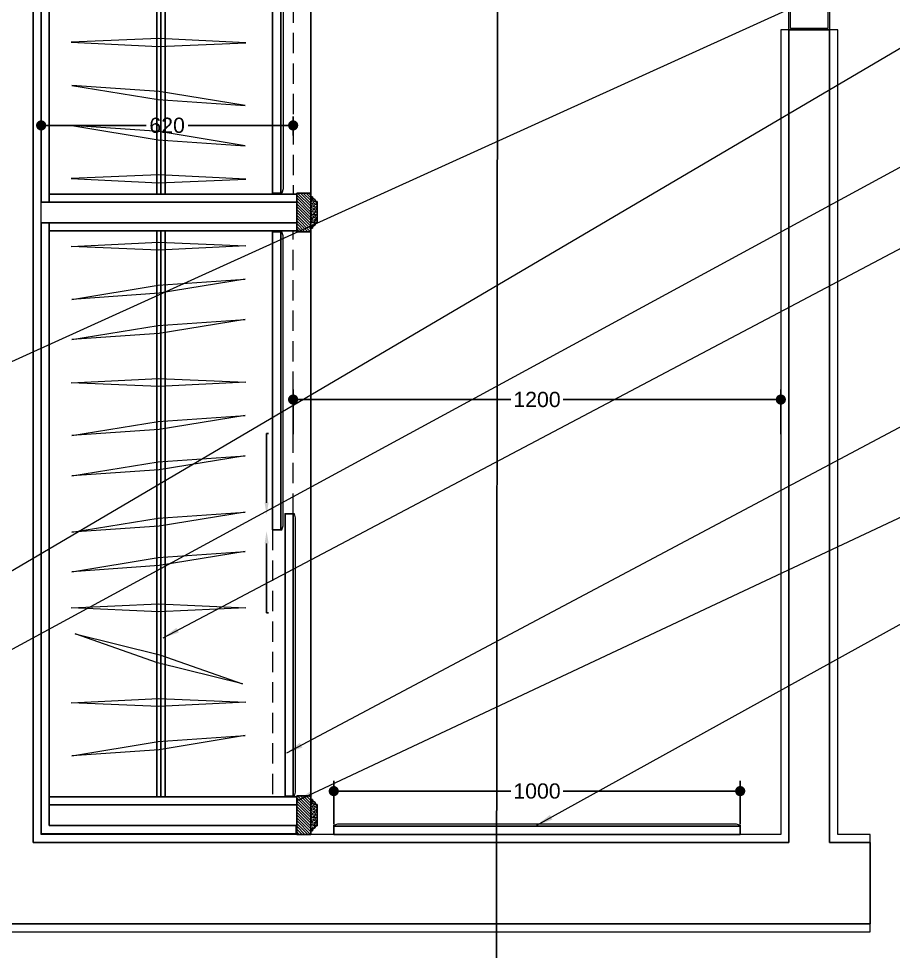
# Model space of a CAD drawing. Header units: inches. Extents: x -12478 to 399182, y -23212 to 525552.
# Drawn here: x 53596 to 55749, y -10132 to -7836 of the extents above; entities that cross this region are included whole.
import ezdxf
from ezdxf import colors
from ezdxf.entities.mleader import LeaderData, LeaderLine
from ezdxf.math import Vec2, Vec3

# ---------------------------------------------------------------- set-up
doc = ezdxf.new("R2010")
doc.units = ezdxf.units.IN
doc.header["$LTSCALE"] = 1000
doc.header["$MEASUREMENT"] = 0
for name, pattern in [('ACAD_ISO04W100', [30, 24, -3, 0, -3]), ('CENTER', [2, 1.25, -0.25, 0.25, -0.25]), ('HIDDEN', [0.375, 0.25, -0.125]), ('HIDDEN2', [0.1875, 0.125, -0.0625])]:
    doc.linetypes.add(name, pattern=pattern)
for name, color, linetype, lineweight in [('06 Menuiserie Coupe', 113, 'Continuous', 25), ('10 Décors et Achures', 54, 'Continuous', 5), ('A-DOOR', 134, 'Continuous', 18), ('A-WALL-TILE', 8, 'Continuous', 9), ('Built-in', 253, 'HIDDEN', 0), ('CQ Furniture', 190, 'Continuous', 0), ('Glass-Mirror', 4, 'Continuous', 0), ('ID-NOTES', 3, 'Continuous', 0), ('WOOD-HID', 8, 'HIDDEN', 18)]:
    doc.layers.add(name, color=color, linetype=linetype, lineweight=lineweight)
for name, color, linetype in [('8', 8, 'Continuous'), ('A-WALL', 7, 'Continuous'), ('CQ SPOT DETAILS', 40, 'Continuous'), ('Layer1', 1, 'Continuous'), ('WOOD 01', 34, 'Continuous')]:
    doc.layers.add(name, color=color, linetype=linetype)
doc.styles.get("Standard").update_dxf_attribs({"font": 'arial.ttf'})
doc.styles.add('ZZ-Dim All', font='romans.shx', dxfattribs={"width": 0.8})
doc.dimstyles.new('chester 25', dxfattribs={"dimscale": 0.25, "dimtxt": 150, "dimasz": 100, "dimexe": 100, "dimexo": 20, "dimgap": 40, "dimtad": 0, "dimdec": 0, "dimzin": 0, "dimdsep": 46, "dimtxsty": 'Standard', "dimblk": 'DOT', "dimcen": 100, "dimclrd": 1, "dimclre": 1, "dimclrt": 3, "dimadec": 0, "dimazin": 0, "dimtfac": 1, "dimtdec": 0, "dimtofl": 0, "dimtmove": 0, "dimatfit": 3, "dimfxl": 1, "dimtolj": 1, "dimtzin": 0, "dimlwd": -1, "dimarcsym": 0})
doc.dimstyles.new('DIM 0200', dxfattribs={"dimscale": 200, "dimtxt": 1, "dimasz": 0.8, "dimexe": 0.5, "dimexo": 1, "dimgap": 0.4, "dimtad": 1, "dimdec": 0, "dimrnd": 10, "dimdsep": 46, "dimtxsty": 'ZZ-Dim All', "dimblk1": 'ARCHTICK', "dimblk2": 'ARCHTICK', "dimsah": 1, "dimcen": 1, "dimdle": 0.5, "dimclrd": 256, "dimclre": 256, "dimclrt": 256, "dimadec": 0, "dimazin": 2, "dimtfac": 1, "dimtdec": 0, "dimtix": 1, "dimtmove": 2, "dimatfit": 2, "dimfxl": 1, "dimfxlon": 1, "dimtolj": 1, "dimtzin": 0, "dimlwd": -1, "dimlwe": -1, "dimarcsym": 0})

# ---------------------------------------------------------------- blocks, each defined once
blk = doc.blocks.new('_ARCHTICK')
at = {"color": 0, "linetype": 'ByBlock', "const_width": 0.15}
blk.add_lwpolyline([(-0.5, -0.5), (0.5, 0.5)], dxfattribs=at)
blk = doc.blocks.new('*U120')
for p, q in [((350, 1000), (350, 200)), ((400, 1000), (350, 1000)), ((350, 1000), (400, 1000)), ((354, 996), (354, 204)), ((354, 996), (396, 996)), ((396, 204), (396, 996)), ((400, 200), (400, 1000)), ((400, 1000), (400, 1000)), ((354, 876), (396, 876)), ((350, 200), (400, 200))]:
    blk.add_line(p, q)
at = {"color": 253, "linetype": 'HIDDEN2'}
for p, q in [((380, 160), (-380, 160)), ((-380, 100), (380, 100))]:
    blk.add_line(p, q, dxfattribs=at)
at = {"flags": 128}
for points in [[(396, 876), (354, 876), (354, 996), (396, 996)], [(396, 204), (354, 204), (354, 324), (396, 324)]]:
    blk.add_lwpolyline(points, close=True, dxfattribs=at)
for points in [[(350, 950), (350, 880), (340, 890), (340, 940)], [(400, 950), (400, 880), (410, 890), (410, 940)], [(330.7, 925), (305, 925), (305, 905), (330.7, 905)], [(337, 940), (332, 940), (332, 890), (337, 890)], [(413, 940), (418, 940), (418, 890), (413, 890)], [(419.3, 925), (445, 925), (445, 905), (419.3, 905)], [(-450, 200), (-400, 200), (-400, 160), (-380, 160), (-380, 100), (-450, 100)], [(-446, 196), (-404, 196), (-404, 156), (-384, 156), (-384, 104), (-446, 104)], [(450, 200), (400, 200), (400, 160), (380, 160), (380, 100), (450, 100)], [(446, 196), (404, 196), (404, 156), (384, 156), (384, 104), (446, 104)]]:
    blk.add_lwpolyline(points, close=True)
for points in [[(305, 936), (305, 824, -0.414214), (301, 820), (289, 820, -0.414214), (285, 824), (285, 936, -0.414214), (289, 940), (301, 940, -0.414214)], [(445, 936), (445, 824, 0.414214), (449, 820), (461, 820, 0.414214), (465, 824), (465, 936, 0.414214), (461, 940), (449, 940, 0.414214)]]:
    blk.add_lwpolyline(points, format="xyb", close=True)
at = {"linetype": 'CENTER', "ltscale": 0.4}
blk.add_arc((402.3, 199.4), 802.3, 93.7386, 179.9566, dxfattribs=at)
blk = doc.blocks.new('_Dot')
at = {"color": 0, "linetype": 'ByBlock', "lineweight": -2}
blk.add_line((-0.5, 0), (-1, 0), dxfattribs=at)
at = {"color": 0, "linetype": 'ByBlock', "const_width": 0.5}
blk.add_lwpolyline([(-0.25, 0, 1), (0.25, 0, 1)], format="xyb", close=True, dxfattribs=at)
blk = doc.blocks.new('*D686')
at = {"layer": '8', "color": 1, "lineweight": -2, "transparency": 16777216}
for p, q in [((54271.7, -8859.2), (54271.7, -8748.8)), ((55471.7, -8859.2), (55471.7, -8748.8))]:
    blk.add_line(p, q, dxfattribs=at)
at = {"layer": '8', "color": 1, "transparency": 16777216}
for p, q in [((54296.7, -8773.8), (54807.5, -8773.8)), ((55446.7, -8773.8), (54935.8, -8773.8))]:
    blk.add_line(p, q, dxfattribs=at)
at = {"layer": 'Defpoints', "color": 0, "transparency": 16777216}
for p in [(54271.7, -8773.8), (54271.7, -8864.2, 0), (55471.7, -8864.2, 0)]:
    blk.add_point(p, dxfattribs=at)
at = {"layer": '8', "color": 1, "transparency": 16777216, "xscale": 25, "yscale": 25, "zscale": 25, "rotation": 180}
blk.add_blockref('_Dot', (54271.7, -8773.8), dxfattribs=at)
at = {"layer": '8', "color": 1, "transparency": 16777216, "xscale": 25, "yscale": 25, "zscale": 25}
blk.add_blockref('_Dot', (55471.7, -8773.8), dxfattribs=at)
at = {"layer": '8', "color": 3, "transparency": 16777216, "insert": (54871.7, -8773.8), "char_height": 37.5, "attachment_point": 5}
blk.add_mtext('\\A1;1200', dxfattribs=at)
blk = doc.blocks.new('*D687')
at = {"layer": '8', "color": 1, "lineweight": -2, "transparency": 16777216}
for p, q in [((54371.7, -9819.4), (54371.7, -9712.7)), ((55371.7, -9819.4), (55371.7, -9712.7))]:
    blk.add_line(p, q, dxfattribs=at)
at = {"layer": '8', "color": 1, "transparency": 16777216}
for p, q in [((54396.7, -9737.7), (54807.5, -9737.7)), ((55346.7, -9737.7), (54935.9, -9737.7))]:
    blk.add_line(p, q, dxfattribs=at)
at = {"layer": 'Defpoints', "color": 0, "transparency": 16777216}
for p in [(54371.7, -9737.7), (54371.7, -9824.4, 0), (55371.7, -9824.4, 0)]:
    blk.add_point(p, dxfattribs=at)
at = {"layer": '8', "color": 1, "transparency": 16777216, "xscale": 25, "yscale": 25, "zscale": 25, "rotation": 180}
blk.add_blockref('_Dot', (54371.7, -9737.7), dxfattribs=at)
at = {"layer": '8', "color": 1, "transparency": 16777216, "xscale": 25, "yscale": 25, "zscale": 25}
blk.add_blockref('_Dot', (55371.7, -9737.7), dxfattribs=at)
at = {"layer": '8', "color": 3, "transparency": 16777216, "insert": (54871.7, -9737.7), "char_height": 37.5, "attachment_point": 5}
blk.add_mtext('\\A1;1000', dxfattribs=at)
blk = doc.blocks.new('*D688')
at = {"layer": '8', "color": 1, "lineweight": -2, "transparency": 16777216}
for p, q in [((53651.7, -8076.6), (53651.7, -8123.9)), ((54271.7, -8076.6), (54271.7, -8123.9))]:
    blk.add_line(p, q, dxfattribs=at)
at = {"layer": '8', "color": 1, "transparency": 16777216}
for p, q in [((53676.7, -8098.9), (53910.2, -8098.9)), ((54246.7, -8098.9), (54013.2, -8098.9))]:
    blk.add_line(p, q, dxfattribs=at)
at = {"layer": 'Defpoints', "color": 0, "transparency": 16777216}
for p in [(53651.7, -8071.6, 0), (54271.7, -8071.6, 0), (54271.7, -8098.9)]:
    blk.add_point(p, dxfattribs=at)
at = {"layer": '8', "color": 1, "transparency": 16777216, "xscale": 25, "yscale": 25, "zscale": 25, "rotation": 180}
blk.add_blockref('_Dot', (53651.7, -8098.9), dxfattribs=at)
at = {"layer": '8', "color": 1, "transparency": 16777216, "xscale": 25, "yscale": 25, "zscale": 25}
blk.add_blockref('_Dot', (54271.7, -8098.9), dxfattribs=at)
at = {"layer": '8', "color": 3, "transparency": 16777216, "insert": (53961.7, -8098.9), "char_height": 37.5, "attachment_point": 5}
blk.add_mtext('\\A1;620', dxfattribs=at)

msp = doc.modelspace()

# ---------------------------------------------------------------- hatches: boundary and pattern name
at = {"layer": '10 Décors et Achures'}
h = msp.add_hatch(dxfattribs=at)
h.set_pattern_fill('JIS_WOOD', color=256, scale=7, style=0)
h.set_pattern_definition([(135, (-65990.9042, -22098.221), (3.5, 3.5), [])])
h.paths.add_polyline_path([(54280.5, -8360.7), (54315, -8360.7), (54315, -8265.7), (54280.5, -8265.7)])
at = {"layer": '10 Décors et Achures', "lineweight": 5}
h = msp.add_hatch(dxfattribs=at)
h.set_pattern_fill('AR-SAND', color=256, scale=0.1, style=0)
h.set_pattern_definition([(142.5, (-65990.9042, -22092.0688), (0.16000313, 4.89413237), [0, -3.8608, 0, -4.318, 0, -4.1275]), (172.5, (-65990.904, -22092.069), (-4.49523283, 7.168251), [0, -2.0828, 0, -3.4798, 0, -1.3335]), (212.5, (-65987.78, -22092.069), (-7.9099237, 0.01437185), [0, -1.27, 0, -4.572, 0, -5.969]), (222.5, (-65987.78, -22092.069), (-7.63556452, 2.22929323), [0, -0.635, 0, -2.9972, 0, -3.429])])
edge = h.paths.add_edge_path()
edge.add_line((54330.5, -8339.6), (54326.5, -8339.6))
edge.add_spline(control_points=[(54326.5, -8339.6), (54326.5, -8340.7), (54326.5, -8342.6), (54324.7, -8345.2), (54322.1, -8346), (54320, -8347.5), (54319.6, -8349.7), (54319.5, -8350.9), (54319.5, -8351.6)], knot_values=[0, 0, 0, 0, 3.233157, 5.688616, 8.768505, 11.353074, 13.021988, 15.095943, 15.095943, 15.095943, 15.095943], degree=3, periodic=0)
edge.add_line((54319.5, -8351.6), (54315.5, -8351.6))
edge.add_line((54315.5, -8351.6), (54315.5, -8274.6))
edge.add_line((54315.5, -8274.6), (54319.5, -8274.6))
edge.add_spline(control_points=[(54319.5, -8274.6), (54319.5, -8275.3), (54319.6, -8276.5), (54320, -8278.7), (54322.1, -8280.2), (54324.7, -8281), (54326.5, -8283.6), (54326.5, -8285.5), (54326.5, -8286.6)], knot_values=[0, 0, 0, 0, 2.073955, 3.742869, 6.327438, 9.407326, 11.862786, 15.095943, 15.095943, 15.095943, 15.095943], degree=3, periodic=0)
edge.add_line((54326.5, -8286.6), (54330.5, -8286.6))
edge.add_line((54330.5, -8286.6), (54330.5, -8339.6))
at = {"layer": '10 Décors et Achures'}
h = msp.add_hatch(dxfattribs=at)
h.set_pattern_fill('JIS_WOOD', color=256, scale=7, style=0)
h.set_pattern_definition([(135, (-65990.9042, -23581.9194), (3.5, 3.5), [])])
h.paths.add_polyline_path([(54280.5, -9844.4), (54315, -9844.4), (54315, -9749.4), (54280.5, -9749.4)])
at = {"layer": '10 Décors et Achures', "lineweight": 5}
h = msp.add_hatch(dxfattribs=at)
h.set_pattern_fill('AR-SAND', color=256, scale=0.1, style=0)
h.set_pattern_definition([(142.5, (-65990.9042, -23575.767), (0.16000313, 4.89413237), [0, -3.8608, 0, -4.318, 0, -4.1275]), (172.5, (-65990.904, -23575.767), (-4.49523283, 7.168251), [0, -2.0828, 0, -3.4798, 0, -1.3335]), (212.5, (-65987.78, -23575.767), (-7.9099237, 0.01437185), [0, -1.27, 0, -4.572, 0, -5.969]), (222.5, (-65987.78, -23575.767), (-7.63556452, 2.22929323), [0, -0.635, 0, -2.9972, 0, -3.429])])
edge = h.paths.add_edge_path()
edge.add_line((54330.5, -9823.3), (54326.5, -9823.3))
edge.add_spline(control_points=[(54326.5, -9823.3), (54326.5, -9824.4), (54326.5, -9826.3), (54324.7, -9828.9), (54322.1, -9829.7), (54320, -9831.2), (54319.6, -9833.4), (54319.5, -9834.6), (54319.5, -9835.3)], knot_values=[0, 0, 0, 0, 3.233157, 5.688616, 8.768505, 11.353074, 13.021988, 15.095943, 15.095943, 15.095943, 15.095943], degree=3, periodic=0)
edge.add_line((54319.5, -9835.3), (54315.5, -9835.3))
edge.add_line((54315.5, -9835.3), (54315.5, -9758.3))
edge.add_line((54315.5, -9758.3), (54319.5, -9758.3))
edge.add_spline(control_points=[(54319.5, -9758.3), (54319.5, -9759), (54319.6, -9760.2), (54320, -9762.4), (54322.1, -9763.9), (54324.7, -9764.7), (54326.5, -9767.3), (54326.5, -9769.2), (54326.5, -9770.3)], knot_values=[0, 0, 0, 0, 2.073955, 3.742869, 6.327438, 9.407326, 11.862786, 15.095943, 15.095943, 15.095943, 15.095943], degree=3, periodic=0)
edge.add_line((54326.5, -9770.3), (54330.5, -9770.3))
edge.add_line((54330.5, -9770.3), (54330.5, -9823.3))

# ---------------------------------------------------------------- linework, layer by layer
at = {"layer": '06 Menuiserie Coupe'}
for p, q in [((54315.5, -8265.7, 0), (54280.5, -8265.7, 0)), ((54280.5, -8265.7, 0), (54280.5, -8360.8, 0)), ((54315.5, -8265.7, 0), (54315.5, -8360.3, 0)), ((54319.5, -8274.6, 0), (54315.5, -8274.6, 0)), ((54326.5, -8286.6, 0), (54330.5, -8286.6, 0)), ((54330.5, -8339.6, 0), (54330.5, -8286.6, 0)), ((54319.5, -8351.6, 0), (54315.5, -8351.6, 0)), ((54326.5, -8339.6, 0), (54330.5, -8339.6, 0)), ((54315, -8360.8, 0), (54280.5, -8360.8, 0)), ((54315.5, -9749.4), (54280.5, -9749.4)), ((54280.5, -9749.4), (54280.5, -9844.5, 0)), ((54315.5, -9749.4), (54315.5, -9844, 0)), ((54319.5, -9758.3, 0), (54315.5, -9758.3, 0)), ((54326.5, -9770.3, 0), (54330.5, -9770.3, 0)), ((54330.5, -9823.3, 0), (54330.5, -9770.3, 0)), ((54326.5, -9823.3, 0), (54330.5, -9823.3, 0)), ((54315, -9844.5, 0), (54280.5, -9844.5, 0)), ((54319.5, -9835.3, 0), (54315.5, -9835.3, 0))]:
    msp.add_line(p, q, dxfattribs=at)
for centre in [(54315, -8354.2, 0), (54315, -9837.9, 0)]:
    msp.add_arc(centre, 0.5, 270, 0, dxfattribs=at)
for points in [[(54326.5, -8286.6, 0), (54326.5, -8285.5, 0), (54326.5, -8283.6, 0), (54324.7, -8281, 0), (54322.1, -8280.2, 0), (54320, -8278.7, 0), (54319.6, -8276.5, 0), (54319.5, -8275.3, 0), (54319.5, -8274.6, 0)], [(54326.5, -8339.6, 0), (54326.5, -8340.7, 0), (54326.5, -8342.6, 0), (54324.7, -8345.2, 0), (54322.1, -8346, 0), (54320, -8347.5, 0), (54319.6, -8349.7, 0), (54319.5, -8350.9, 0), (54319.5, -8351.6, 0)], [(54326.5, -9770.3, 0), (54326.5, -9769.2, 0), (54326.5, -9767.3, 0), (54324.7, -9764.7, 0), (54322.1, -9763.9, 0), (54320, -9762.4, 0), (54319.6, -9760.2, 0), (54319.5, -9759, 0), (54319.5, -9758.3, 0)], [(54326.5, -9823.3, 0), (54326.5, -9824.4, 0), (54326.5, -9826.3, 0), (54324.7, -9828.9, 0), (54322.1, -9829.7, 0), (54320, -9831.2, 0), (54319.6, -9833.4, 0), (54319.5, -9834.6, 0), (54319.5, -9835.3, 0)]]:
    msp.add_open_spline(points, degree=3, knots=[0, 0, 0, 0, 3.233157, 5.688616, 8.768505, 11.353074, 13.021988, 15.095943, 15.095943, 15.095943, 15.095943], dxfattribs=at)
at = {"layer": '8', "color": 1}
msp.add_line((54849.8, -9844.4), (54659.3, -9844.4), dxfattribs=at)
at = {"layer": 'A-WALL'}
for p, q in [((53631.7, -9864.5, 0), (53631.7, -6764, 0)), ((55591.7, -7864, 0), (55491.7, -7864, 0)), ((55491.7, -7864, 0), (55491.7, -9864.4, 0)), ((55591.7, -9864.4, 0), (55591.7, -7864, 0)), ((55491.7, -9864.4, 0), (53631.7, -9864.5, 0)), ((55491.7, -9864.4, 0), (53651.7, -9864.5, 0)), ((55691.7, -9864.4, 0), (55591.7, -9864.4, 0)), ((55691.7, -10064.4, 0), (55691.7, -9864.4, 0)), ((50374.4, -10064.5, 0), (55691.7, -10064.4, 0))]:
    msp.add_line(p, q, dxfattribs=at)
at = {"layer": 'A-WALL-TILE', "lineweight": 0}
for p, q in [((53651.7, -9844.4, 0), (53651.7, -6784, 0)), ((55611.7, -7864, 0), (55471.7, -7864, 0)), ((55471.7, -7864, 0), (55471.7, -9844.4, 0)), ((55611.7, -9844.4, 0), (55611.7, -7864, 0)), ((55471.7, -9844.4, 0), (53651.7, -9844.4, 0)), ((55691.7, -9844.4, 0), (55611.7, -9844.4, 0)), ((55691.7, -10084.4, 0), (55691.7, -9844.4, 0)), ((50382.7, -10084.5, 0), (55691.7, -10084.4, 0))]:
    msp.add_line(p, q, dxfattribs=at)
at = {"layer": 'CQ Furniture', "lineweight": 0, "elevation": 0}
for points in [[(53725.9, -7894.2), (53940.7, -7904.8), (54155.7, -7895.5), (53940.9, -7884.8), (53725.9, -7894.2)], [(53727.1, -8000.4), (53939.3, -8035.1), (54154, -8050), (53941.8, -8015.3), (53727.1, -8000.4)], [(53727.1, -8099.5), (53939.3, -8134.2), (54154, -8149), (53941.8, -8114.3), (53727.1, -8099.5)], [(53725.9, -8229.6), (53940.7, -8240.3), (54155.7, -8230.9), (53940.9, -8220.3), (53725.9, -8229.6)], [(53725.9, -8397), (53940.7, -8386.3), (54155.7, -8395.6), (53940.9, -8406.3), (53725.9, -8397)], [(53727.1, -8527.1), (53939.3, -8492.4), (54154, -8477.6), (53941.8, -8512.3), (53727.1, -8527.1)], [(53727.1, -8626.2), (53939.3, -8591.5), (54154, -8576.6), (53941.8, -8611.3), (53727.1, -8626.2)], [(53725.9, -8732.4), (53940.7, -8721.7), (54155.7, -8731.1), (53940.9, -8741.7), (53725.9, -8732.4)], [(53727.1, -8862.6), (53939.3, -8827.9), (54154, -8813), (53941.8, -8847.7), (53727.1, -8862.6)], [(53727.1, -8961.6), (53939.3, -8926.9), (54154, -8912), (53941.8, -8946.7), (53727.1, -8961.6)], [(53727.1, -9100.3), (53939.3, -9065.6), (54154, -9050.7), (53941.8, -9085.4), (53727.1, -9100.3)], [(53727.1, -9197.5), (53939.3, -9162.7), (54154, -9147.9), (53941.8, -9182.6), (53727.1, -9197.5)], [(53725.9, -9286.4), (53940.7, -9276.4), (54155.7, -9286.5), (53940.9, -9296.4), (53725.9, -9286.4)], [(53735.3, -9350.2), (53943.9, -9402.5), (54146.9, -9474), (53938.3, -9421.7), (53735.3, -9350.2)], [(53725.9, -9520.5), (53940.7, -9509.8), (54155.7, -9519.1), (53940.9, -9529.8), (53725.9, -9520.5)], [(53727.1, -9650.6), (53939.3, -9615.9), (54154, -9601.1), (53941.8, -9635.8), (53727.1, -9650.6)]]:
    msp.add_lwpolyline(points, dxfattribs=at)
at = {"layer": 'CQ SPOT DETAILS', "color": 8}
for p, q in [((54315.5, -8265.8, 0), (54315.5, -6876.7)), ((53936.5, -7548.7, 0), (53936.5, -8267.8, 0)), ((53946.5, -7548.7, 0), (53946.5, -8267.8, 0)), ((53956.5, -7548.7, 0), (53956.5, -8267.8, 0)), ((53936.5, -8358.7, 0), (53936.5, -9751.5, 0)), ((53946.5, -8358.7, 0), (53946.5, -9751.5, 0)), ((53956.5, -8358.7, 0), (53956.5, -9751.5, 0)), ((54315.5, -8360.3, 0), (54315.5, -9749.4))]:
    msp.add_line(p, q, dxfattribs=at)
at = {"layer": 'Glass-Mirror', "lineweight": 0}
for p, q in [((54371.7, -9821.4, 0), (54381.7, -9818.4, 0)), ((54371.7, -9824.4, 0), (54371.7, -9821.4, 0))]:
    msp.add_line(p, q, dxfattribs=at)
at = {"layer": 'Glass-Mirror', "lineweight": 0, "elevation": 0}
for points in [[(54247.2, -7538.7), (54247.2, -8255.4), (54244.2, -8265.4), (54241.2, -8265.4), (54241.2, -7528.7), (54244.2, -7528.7)], [(54247.2, -9084.9), (54247.2, -8370.5), (54244.2, -8360.5), (54241.2, -8360.5), (54241.2, -9094.9), (54244.2, -9094.9)], [(54277.7, -9740.3), (54277.7, -9064.9), (54274.7, -9054.9), (54271.7, -9054.9), (54271.7, -9750.3), (54274.7, -9750.3)], [(54381.7, -9818.4), (55361.7, -9818.4), (55371.7, -9821.4), (55371.7, -9824.4), (54371.7, -9824.4), (54371.7, -9821.4)]]:
    msp.add_lwpolyline(points, close=True, dxfattribs=at)
at = {"layer": 'Layer1', "linetype": 'ACAD_ISO04W100', "ltscale": 10}
msp.add_line((54772.1, -10272.9, 0), (54776.1, -6618.5, 0), dxfattribs=at)
at = {"layer": 'WOOD 01'}
for p, q in [((54371.7, -9844.4, 0), (54371.7, -9824.4, 0)), ((55371.7, -9844.4, 0), (54371.7, -9844.4, 0))]:
    msp.add_line(p, q, dxfattribs=at)
at = {"layer": 'WOOD 01', "elevation": 0}
for points in [[(53671.7, -6804), (54280.5, -6804), (54280.5, -6784), (53651.7, -6784), (53651.7, -8287.8), (54280.5, -8287.8), (54280.5, -8267.8), (53671.7, -8267.8), (53671.7, -6804)], [(53671.7, -9822.5), (54279.2, -9822.5), (54279.2, -9842.5), (53651.7, -9842.5), (53651.7, -8338.7), (54280.5, -8338.7), (54280.5, -8358.7), (53671.7, -8358.7), (53671.7, -9822.5)]]:
    msp.add_lwpolyline(points, dxfattribs=at)
for points in [[(54241.2, -7528.7), (54221.2, -7528.7), (54221.2, -8265.4), (54241.2, -8265.4)], [(54280.5, -8267.8), (53671.7, -8267.8), (53671.7, -8287.8), (54280.5, -8287.8)], [(54280.5, -8358.7), (53671.7, -8358.7), (53671.7, -8338.7), (54280.5, -8338.7)], [(54241.2, -9094.9), (54221.2, -9094.9), (54221.2, -8360.5), (54241.2, -8360.5)], [(54271.7, -9750.3), (54251.7, -9750.3), (54251.7, -9054.9), (54271.7, -9054.9)], [(54371.7, -9844.4), (54371.7, -9824.4), (55371.7, -9824.4), (55371.7, -9844.4)]]:
    msp.add_lwpolyline(points, close=True, dxfattribs=at)
at = {"layer": 'WOOD 01'}
msp.add_lwpolyline([(54280.5, -9751.5), (53671.7, -9751.5), (53671.7, -9771.5), (54280.5, -9771.5)], close=True, dxfattribs=at)
at = {"layer": 'WOOD-HID', "linetype": 'HIDDEN2', "ltscale": 0.4}
for p, q in [((54271.7, -7571.3, 0), (54271.7, -8267.8, 0)), ((54271.7, -9054.9, 0), (54271.7, -8358.7, 0)), ((54221.2, -9094.9, 0), (54221.2, -9751.5))]:
    msp.add_line(p, q, dxfattribs=at)

# ---------------------------------------------------------------- block references
at = {"layer": 'A-DOOR', "rotation": 89.99957671700905}
msp.add_blockref('*U120', (55691.7, -7414, 0), dxfattribs=at)

# ---------------------------------------------------------------- dimensions: what is measured, and where the dimension line sits
at = {"layer": '8', "color": 2}
for base, p1, p2, picture, middle in [((54271.7, -8098.9), (53651.7, -8071.6, 0), (54271.7, -8071.6, 0), '*D688', (53961.7, -8098.9)), ((54271.7, -8773.8), (55471.7, -8864.2, 0), (54271.7, -8864.2, 0), '*D686', (54871.7, -8773.8)), ((54371.7, -9737.7), (55371.7, -9824.4, 0), (54371.7, -9824.4, 0), '*D687', (54871.7, -9737.7))]:
    dim = msp.add_linear_dim(base=base, p1=p1, p2=p2, dimstyle='chester 25', dxfattribs=at)
    dim.commit()
    dim.dimension.update_dxf_attribs({"geometry": picture, "text_midpoint": middle})

# ---------------------------------------------------------------- leaders
at = {"layer": 'Built-in', "linetype": 'HIDDEN2', "ltscale": 0.4}
ml = msp.add_multileader_mtext('Standard', dxfattribs=at)
ml.set_content('', color=3)
ml.set_leader_properties(color=1)
ml.build(insert=Vec2(0, 0))
ml.multileader.update_dxf_attribs({"dogleg_length": 5, "arrow_head_size": 30})
ctx = ml.context
ctx.base_point, ctx.char_height, ctx.arrow_head_size, ctx.landing_gap_size, ctx.plane_origin = Vec3(54211.4, -8857.3, 0), 5, 30, 1, Vec3(54206.4, -9057.9, 0)
notes = []
notes.append((ctx, [(0, (1, 1, 0), (54206.4, -8857.3, 0), (1, 0), 5, [(0, [(54206.4, -9057.9, 0)], 0, [])])]))
ctx.mtext.insert, ctx.mtext.flow_direction = Vec3(54212.4, -8854.8, 0), 5
ml = msp.add_multileader_mtext('Standard', dxfattribs=at)
ml.set_content('', color=3)
ml.set_leader_properties(color=1)
ml.build(insert=Vec2(0, 0))
ml.multileader.update_dxf_attribs({"dogleg_length": 5, "arrow_head_size": 30})
ctx = ml.context
ctx.base_point, ctx.char_height, ctx.arrow_head_size, ctx.landing_gap_size, ctx.plane_origin = Vec3(54211.4, -9298.6, 0), 5, 30, 1, Vec3(54206.4, -9097.9, 0)
notes.append((ctx, [(0, (1, 1, 0), (54206.4, -9298.6, 0), (1, 0), 5, [(0, [(54206.4, -9097.9, 0)], 0, [])])]))
ctx.mtext.insert, ctx.mtext.flow_direction = Vec3(54212.4, -9296.1, 0), 5
at = {"layer": 'ID-NOTES'}
for points in [[(51538.7, -7925.4, -751.7), (55902.1, -7421, -751.7), (56800.4, -7421, -751.7)], [(52322.3, -9250.3), (55857.8, -7646.1), (56800.5, -7646.1)], [(53386, -9309), (55849.9, -7858.7), (56792.5, -7858.7)], [(53252.6, -9566.5), (55862.5, -8148.7), (56802.4, -8148.7)], [(53952.1, -9360.3), (55862.9, -8350.4), (56805.5, -8350.4)], [(54256.1, -9643.4), (55881.7, -8779.1), (56824.3, -8779.1)], [(54280.5, -9761.5), (55881.7, -9009.2), (56824.3, -9009.2)], [(54871.7, -9821.4), (55881.7, -9262), (56824.3, -9262)]]:
    msp.add_leader(points, dimstyle='DIM 0200', override={"dimasz": 0.2, "dimtad": 0, "dimclrd": 8}, dxfattribs=at)
for ctx, leaders in notes:
    for number, flags, end, landing, length, lines in leaders:
        leader = LeaderData()
        leader.index, (leader.has_last_leader_line, leader.has_dogleg_vector, leader.attachment_direction) = number, flags
        leader.last_leader_point, leader.dogleg_vector, leader.dogleg_length = Vec3(end), Vec3(landing), length
        for number, points, colour, breaks in lines:
            line = LeaderLine()
            line.index, line.vertices, line.color, line.breaks = number, Vec3.list(points), colors.encode_raw_color(colour), breaks
            leader.lines.append(line)
        ctx.leaders.append(leader)

doc.saveas('drawing.dxf')
